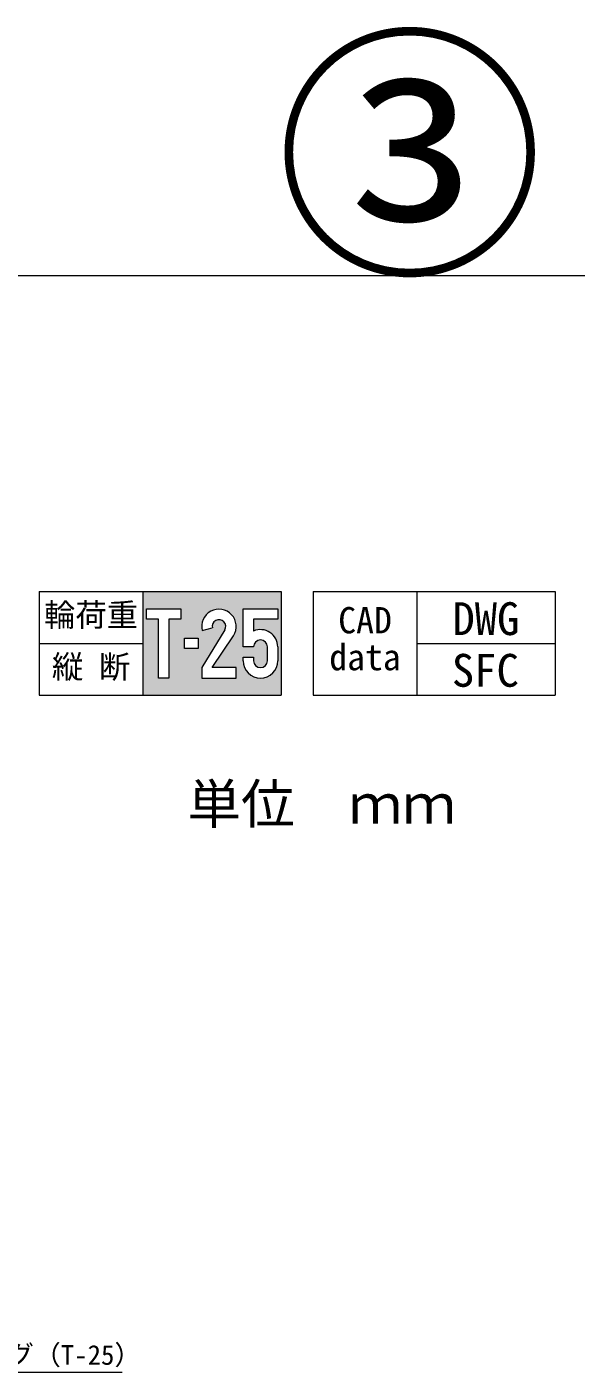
# Model space of a CAD drawing. Units: millimetres at full size; details may follow other scales. Extents: x 50430 to 101606, y 69050 to 91573.
# Drawn here: x 56068 to 56862, y 81206 to 83151 of the extents above; entities that cross this region are included whole.
import ezdxf
from ezdxf.enums import TextEntityAlignment as Align

# ---------------------------------------------------------------- set-up
doc = ezdxf.new("R2010")
doc.units = ezdxf.units.MM
doc.header["$LTSCALE"] = 50
for name, color, linetype, lineweight in [('寸法線', 7, 'Continuous', 13), ('枠', 7, 'Continuous', 5), ('補助線', 8, 'Continuous', 9)]:
    doc.layers.add(name, color=color, linetype=linetype, lineweight=lineweight)
doc.styles.add('ＭＳ ゴシック', font='')
doc.styles.get('ＭＳ ゴシック').set_extended_font_data('MS Gothic')

msp = doc.modelspace()

# ---------------------------------------------------------------- hatches: boundary and pattern name
at = {"layer": '枠'}
h = msp.add_hatch(color=256, dxfattribs=at)
h.paths.add_polyline_path([(56435.4, 82184.28), (56435.4, 82334.28), (56235.4, 82334.28), (56235.4, 82184.28)])
h.paths.add_polyline_path([(56272.9, 82209.28), (56257.9, 82209.28), (56257.9, 82294.28), (56240.4, 82294.28), (56240.4, 82309.28), (56290.4, 82309.28), (56290.4, 82294.28), (56272.9, 82294.28)], flags=16)
h.paths.add_polyline_path([(56320.4, 82224.28), (56353.74, 82278.76, 0.53298), (56346.92, 82293.63, 0.53298), (56335.74, 82281.69), (56321.25, 82277.81, -0.5398), (56349.33, 82308.43, -0.5398), (56366.25, 82270.49), (56335.7, 82224.28), (56370.4, 82224.28), (56370.4, 82209.28), (56320.4, 82209.28)], flags=16)
h.paths.add_polyline_path([(56295.4, 82251.78), (56295.4, 82266.78), (56315.4, 82266.78), (56315.4, 82251.78)], flags=16)
h.paths.add_polyline_path([(56380.4, 82234.28), (56380.4, 82239.28), (56395.4, 82239.28), (56395.4, 82234.28, 1), (56415.4, 82234.28), (56415.4, 82254.28, 1), (56395.4, 82254.28), (56380.4, 82254.28), (56380.4, 82309.28), (56430.4, 82309.28), (56430.4, 82294.28), (56395.4, 82294.28), (56395.4, 82277.19, -0.54057), (56430.4, 82254.28), (56430.4, 82234.28, -1)], flags=16)

# ---------------------------------------------------------------- linework, layer by layer
at = {"layer": '寸法線', "lineweight": 9}
msp.add_lwpolyline([(55497.82, 81397.68), (55601.65, 81205.94), (56205.56, 81205.94)], dxfattribs=at)
at = {"layer": '枠', "color": 5, "lineweight": 13}
msp.add_line((52621.16, 82791.08), (60621.16, 82791.08), dxfattribs=at)
at = {"layer": '枠', "lineweight": 20}
for p, q in [((56085.4, 82334.28), (56085.4, 82184.28)), ((56085.4, 82334.28), (56435.4, 82334.28)), ((56235.4, 82334.28), (56235.4, 82184.28)), ((56435.4, 82334.28), (56435.4, 82184.28)), ((56481.63, 82334.28), (56481.63, 82184.28)), ((56481.63, 82334.28), (56831.63, 82334.28)), ((56631.63, 82334.28), (56631.63, 82184.28)), ((56831.63, 82334.28), (56831.63, 82184.28)), ((56085.4, 82259.28), (56235.4, 82259.28)), ((56631.63, 82259.28), (56831.63, 82259.28)), ((56085.4, 82184.28), (56435.4, 82184.28)), ((56481.63, 82184.28), (56831.63, 82184.28))]:
    msp.add_line(p, q, dxfattribs=at)
at = {"layer": '枠'}
for p, q in [((56321.25, 82277.81), (56335.74, 82281.69)), ((56395.4, 82239.28), (56395.4, 82234.28)), ((56415.4, 82234.28), (56415.4, 82254.28)), ((56430.4, 82254.28), (56430.4, 82234.28))]:
    msp.add_line(p, q, dxfattribs=at)
for points in [[(56257.9, 82209.28), (56257.9, 82294.28), (56240.4, 82294.28), (56240.4, 82309.28), (56290.4, 82309.28), (56290.4, 82294.28), (56272.9, 82294.28), (56272.9, 82209.28)], [(56295.4, 82266.78), (56315.4, 82266.78), (56315.4, 82251.78), (56295.4, 82251.78)]]:
    msp.add_lwpolyline(points, close=True, dxfattribs=at)
for points in [[(56395.4, 82254.28), (56380.4, 82254.28), (56380.4, 82309.28), (56430.4, 82309.28), (56430.4, 82294.28), (56395.4, 82294.28), (56395.4, 82277.19)], [(56353.74, 82278.76), (56320.4, 82224.28), (56320.4, 82209.28), (56370.4, 82209.28), (56370.4, 82224.28), (56335.7, 82224.28), (56366.25, 82270.49)], [(56380.4, 82234.28), (56380.4, 82239.28), (56395.4, 82239.28)]]:
    msp.add_lwpolyline(points, dxfattribs=at)
for centre, radius, start, end in [((56345.34, 82283.9), 24.85, 327.32155, 194.20268), ((56345.34, 82283.9), 9.85, 328.53575, 192.98848), ((56405.4, 82254.28), 25, 0, 113.57818), ((56405.4, 82254.28), 10, 0, 180), ((56405.4, 82234.28), 25, 180, 0), ((56405.4, 82234.28), 10, 180, 0)]:
    msp.add_arc(centre, radius, start, end, dxfattribs=at)

# ---------------------------------------------------------------- texts
at = {"layer": '寸法線', "style": 'ＭＳ ゴシック'}
msp.add_text('ボルト固定式グレーチング（T-25）', height=28.48, dxfattribs=at).set_placement((55611.65, 81244.99), align=Align.TOP_LEFT)
at = {"layer": '枠', "style": 'ＭＳ ゴシック'}
for s, p in [('輪荷重', (56160.4, 82300.49)), ('縦 断', (56160.4, 82225.49))]:
    msp.add_text(s, height=33.23, dxfattribs=at).set_placement(p, align=Align.MIDDLE_CENTER)
for s, height, p in [('DWG', 47.47, (56682.9, 82257.13)), ('SFC', 47.47, (56682.04, 82182.42)), ('単位\u3000ｍｍ', 56.96, (56299.56, 81981.67))]:
    msp.add_text(s, height=height, dxfattribs=at).set_placement(p, align=Align.BOTTOM_LEFT)
for s, p in [('CAD', (56517.78, 82311.84)), ('data', (56504.83, 82258.51))]:
    msp.add_text(s, height=37.98, dxfattribs=at).set_placement(p, align=Align.TOP_LEFT)
at = {"layer": '補助線', "color": 1, "style": 'ＭＳ ゴシック'}
msp.add_text('③', height=284.8, dxfattribs=at).set_placement((56621.16, 82736.46), align=Align.BOTTOM_CENTER)

doc.saveas('drawing.dxf')
